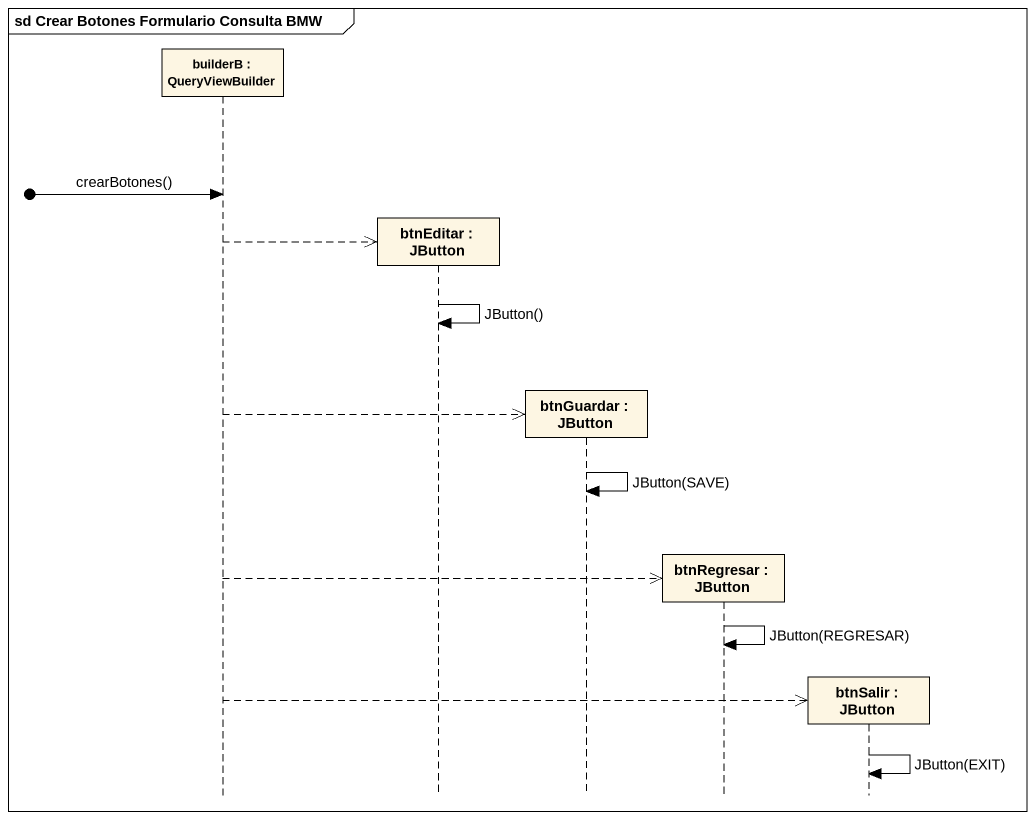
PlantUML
@startuml
mainframe sd Crear Botones Formulario Consulta BMW
hide footbox
participant "builderB : QueryViewBuilder" as builderB
participant "btnEditar : JButton" as btnEditar
participant "btnGuardar : JButton" as btnGuardar
participant "btnRegresar : JButton" as btnRegresar
participant "btnSalir : JButton" as btnSalir

[o-> builderB : crearBotones()
builderB -->> btnEditar **
btnEditar -> btnEditar : JButton()
builderB -->> btnGuardar **
btnGuardar -> btnGuardar : JButton(SAVE)
builderB -->> btnRegresar **
btnRegresar -> btnRegresar : JButton(REGRESAR)
builderB -->> btnSalir **
btnSalir -> btnSalir : JButton(EXIT)
@enduml
